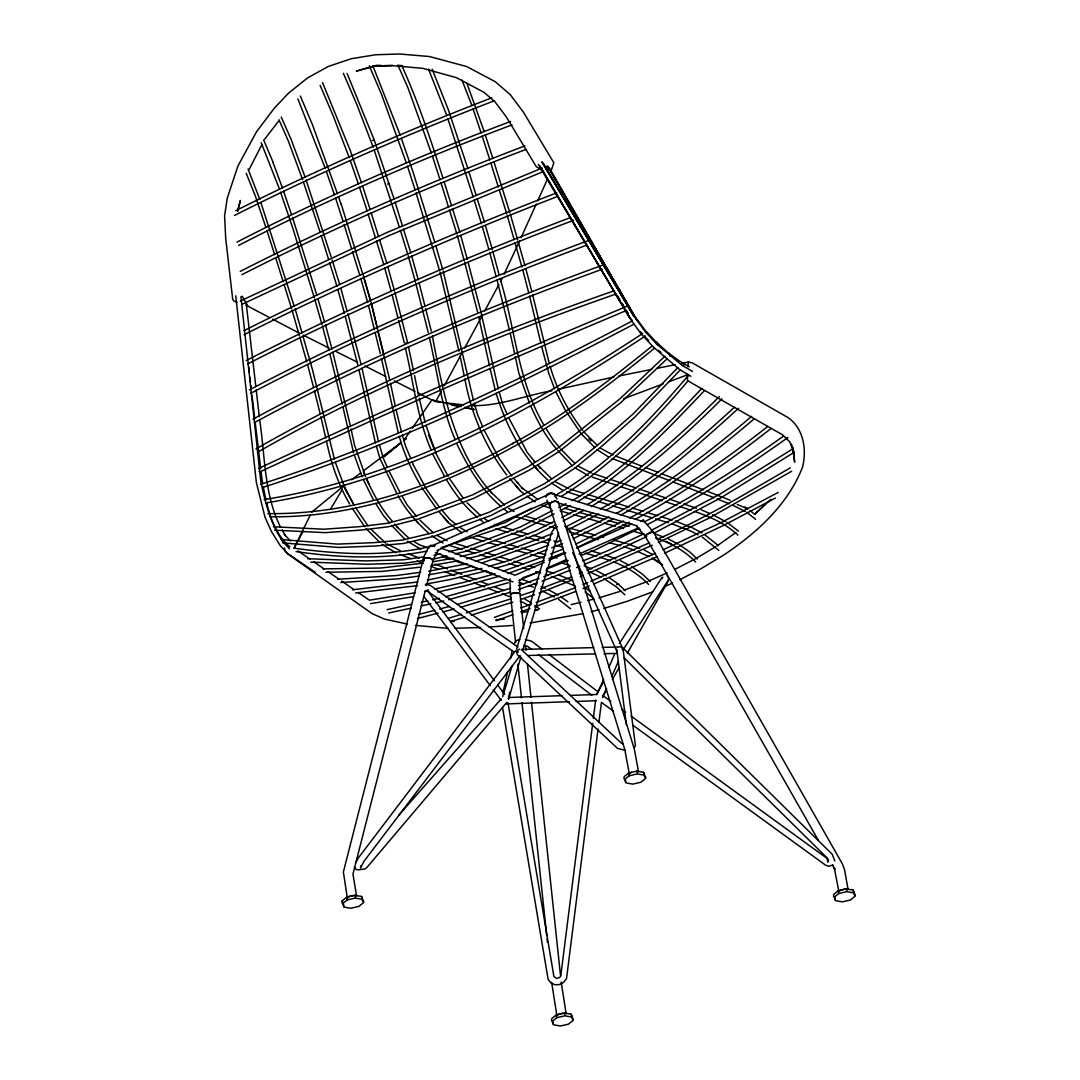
<?xml version="1.0" encoding="UTF-8"?>
<svg xmlns="http://www.w3.org/2000/svg" width="1080" height="1080" viewBox="0 0 1080 1080"><rect width="100%" height="100%" fill="white"/><g stroke="black" fill="none" stroke-linecap="round" stroke-linejoin="round"><path stroke-width="1.5" d="M687.677 374.396L687.38 380.579L782.582 434.849L789.804 441.896L793.112 450.455L794.691 462.146L793.004 448.74L791.384 444.11M688.028 366.674L688.257 362.043L692.105 362.799L787.968 417.542C803.628 428.355 806.882 449.631 802.575 467.006C787.901 504.913 756.418 533.223 723.33 555.296L700.475 569.025L680.062 579.555M592.704 723.357L560.763 976.05L559.71 977.481L556.457 978.399L553.878 976.374L508.032 702.878M593.339 718.335L595.661 699.921M598.05 729.122L566.541 978.48L563.733 982.314L559.602 984.568L555.012 984.771L550.894 982.895L548.1 979.317L502.524 707.481M598.901 722.426L601.438 702.351L613.575 711.221M562.639 194.481L561.317 191.038M426.587 585.617L432.837 561.141L432.149 559.197L429.057 557.793L425.385 557.739L423.265 559.076L343.373 872.033L347.342 898.061L349.448 896.346L353.12 895.523M362.3 898.344L361.49 896.454L354.78 895.307L346.761 897.129L346.856 899.06M571.874 1016.091L571.05 1014.201L564.341 1013.053L556.335 1014.876L556.416 1016.807M644.288 774.198L643.477 772.295L636.755 771.147L628.749 772.97L628.844 774.9M853.848 891.945L853.038 890.042L846.328 888.894L838.31 890.716L838.404 892.647M548.046 169.614L546.683 166.185M576.693 219.078L576.936 217.958L575.195 215.716M591.179 243.432L591.422 242.298L589.694 240.057C473.486 283.459 359.249 332.235 249.372 389.907M605.3 268.083L605.543 266.963L603.801 264.722C483.638 308.367 365.472 358.209 252.99 419.189M620.312 292.505L619.812 289.683L618.827 289.13M629.478 309.177L629.721 308.057L627.98 305.816C503.928 357.993 380.389 411.372 258.525 468.49M683.843 366.269L683.343 363.461L682.358 362.907M502.929 693.009L507.614 671.76M510.516 658.692L512.312 650.511M508.302 698.747L509.747 692.213M343.629 904.325L343.575 906.592M553.19 1022.072L553.136 1024.34M625.617 780.165L625.55 782.447M835.178 897.912L835.124 900.193M425.345 590.504L352.957 874.071L356.576 895.968M508.626 699.084L520.844 657.248M516.577 649.256L551.826 531.995L554.634 528.161L557.388 526.662M522.842 650.066L558.644 532.98M502.659 696.708L511.988 666.117M346.761 897.129L342.144 900.869L342.023 902.975M669.83 356.184L670.207 355.252L668.547 352.755M423.765 556.902L429.179 546.224L431.19 545.225L434.606 546.102M427.059 591.435L427.424 590.598L425.264 591.219L427.91 591.462L513.972 652.01M603.585 679.414L597.024 694.494L570.389 695.399M608.837 667.359L614.75 653.805M602.6 697.572L606.528 688.554M611.766 676.526L618.327 661.5M662.081 578.651L662.742 577.112M828.684 860.112L827.766 862.178L826.942 857.75L623.903 657.585M536.274 203.999L521.073 237.668M537.664 200.934L547.358 179.415M550.827 171.733L553.838 162.783L523.382 112.104L510.206 94.581L495.139 81.635L466.749 66.569L429.57 56.552L399.6 54L375.759 54.742L351.216 58.725L328.388 66.42L307.382 78.03L288.549 93.136L274.32 108.162L256.581 131.679L237.911 166.037L227.259 198.194L224.6 215.69L225.693 238.302L232.7 299.268L233.793 300.929L237.047 302.265M504.077 274.307L519.71 240.597M435.078 545.346C389.07 557.064 340.686 554.688 294.071 548.154L310.19 515.227M249.129 169.479L261.738 144.895M433.458 559.264L437.994 550.625M355.482 863.109L358.385 857.885L515.552 650.835L518.346 652.077M294.071 548.154L302.724 531.981M484.731 310.905L498.893 284.553M500.459 281.637L502.038 278.707M435.564 401.855L441.113 391.581M444.285 385.722L462.524 351.972M464.711 347.949L482.382 315.266M545.778 497.151L547.466 494.019L550.962 492.601L554.202 493.722L556.996 499.122M513.756 643.977L516.537 640.481L519.804 639.536M634.311 747.657L635.418 745.659L623.187 650.052L622.39 647.798L620.163 646.623L617.827 647.204M596.754 693.738L603.41 682.02M603.221 695.615L606.555 689.756M612.374 679.509L619.029 667.791M627.359 653.144L664.794 587.223C666.32 583.875 671.085 579.001 667.116 575.626M330.642 509.018L342.401 489.294M619.299 643.586L661.851 577.692M623.12 649.742L668.304 580.122M410.346 431.014L403.785 440.492L406.363 438.426L403.772 440.586M412.223 428.315L431.919 399.87L461.201 406.526M520.182 655.506L364.041 861.219L360.464 867.983L360.855 865.85M264.708 139.104L278.411 121.365M506.804 702.365L366.714 867.686L365 868.901L358.56 869.832L356.089 869.481L354.47 867.024M399.006 814.928L501.147 699.03M688.527 375.233C649.769 420.822 607.702 465.548 555.228 495.437M688.041 380.849C651.065 424.589 610.551 466.668 561.141 496.409M622.161 649.471L623.241 648.27L832.288 854.361L834.786 860.976M818.222 840.091L645.732 537.206L645.179 535.99L647.163 533.925L653.292 531.846L842.467 864.027L844.547 869.711L848.111 889.555M677.808 367.619L633.137 413.924L599.711 443.327L573.453 464.764L544.482 483.665L489.281 512.177L432.918 532.778L402.408 540.067L374.139 542.633L337.473 544.104L281.178 539.541M680.413 369.832L634.635 417.285L601.196 446.688L574.952 468.126L545.981 487.026L490.779 515.538L434.417 536.153L403.907 543.429L375.638 546.008L338.958 547.466L282.676 542.903M645.179 535.99L650.525 532.197L653.306 531.873L653.859 533.088M701.825 388.422C663.161 429.206 623.714 470.394 574.87 499.122L571.901 500.634M704.484 390.569C665.739 431.285 626.549 472.784 577.719 501.593M311.648 512.231L345.168 484.731M719.307 396.617C679.671 436.131 637.335 473.432 589.774 503.186L586.818 504.698M721.993 398.831C681.98 438.723 639.32 476.51 591.273 506.547M664.889 356.238L619.704 399.033L557.833 448.065L528.336 466.546L472.77 494.788L416.772 515.673L386.788 523.368L359.411 526.676L324.027 529.214L273.375 526.757M667.386 358.493L620.987 402.449L559.116 451.494L529.619 469.976L474.053 498.218L418.055 519.089L388.071 526.797L360.693 530.105L325.31 532.643L274.658 530.186M750.047 510.624L754.704 514.229L765.666 504.05M754.704 514.229L770.769 499.392M734.576 407.174C692.861 444.852 650.444 483.111 600.115 509.045M738.585 408.281C697.235 445.581 655.479 483.651 606.042 510.111M751.586 416.381C710.168 451.615 666.644 484.677 619.38 511.758L616.41 513.23M754.353 418.702C712.516 454.288 668.628 487.782 620.879 515.12M382.941 457.529L401.18 442.625L382.941 457.529L387.018 466.614M628.749 772.97L624.132 776.709L623.997 778.815M631.436 772.2L629.33 773.901L624.753 749.385L549.437 504.806L551.354 502.268L554.931 501.093L558.09 501.957L558.954 504.36L634.284 748.953L638.55 771.809M556.335 1014.876L551.718 1018.615L551.583 1020.722M838.31 890.716L833.692 894.456L833.558 896.562M652.563 345.654C608.256 381.51 562.842 416.678 512.447 443.664L513.149 443.313C438.21 484.947 354.55 514.782 267.853 513.608M654.575 348.206C610.268 384.048 564.854 419.229 514.458 446.216L513.756 446.567C439.29 487.863 356.252 517.793 270.108 516.793M401.099 442.517L363.285 470.975M767.745 426.479C724.154 460.539 678.618 492.467 629.478 518.062M771.093 428.45C728.258 462.078 683.451 493.371 635.445 519.237M351.635 479.75L360.693 472.932M519.52 649.094L517.658 650.457L516.767 652.779L517.361 654.696L617.571 748.427L625.199 750.289M717.134 545.832L735.952 532.454M783.5 436.144C738.99 467.788 692.874 497.34 644.099 521.977M787.914 437.495C743.837 468.923 698.193 498.272 650.079 523.165L647.096 524.624M645.381 335.975C529.781 411.98 404.163 480.668 265.95 502.902M642.695 333.518C527.283 409.104 401.976 477.482 264.141 499.595M793.004 448.74L719.226 494.559L651.267 530.375M794.3 452.223L720.711 497.921L654.264 533.034M423.265 559.076L423.94 561.019L423.252 559.102L425.371 557.766L429.057 557.793L432.149 559.224L432.837 561.168M715.743 546.669L696.182 558.387L674.744 569.457M790.29 467.843C746.753 493.034 703.526 519.21 657.302 539.285M791.64 471.285L708.683 518.346L658.368 542.417M255.96 448.902C369.455 384.035 490.779 333.774 614.061 290.817M257.445 452.264C370.953 387.396 492.277 337.136 615.56 294.179M531.644 508.194L505.13 522.558L479.776 531.279M549.356 502.794L506.615 525.919L441.45 547.519M254.489 422.55C365.985 362.124 483.044 312.593 602.127 269.257M778.235 492.426L722.574 521.816L662.985 549.882M775.4 498.056L724.059 525.177L664.484 553.244M631.679 321.273C511.974 384.143 389.435 442.921 260.456 484.38M633.947 324.162C514.229 387.126 391.689 446.013 262.67 487.445M552.798 533.574L492.993 555.863L475.281 561.249M566.109 526.676L592.718 512.879M567.608 530.037L598.658 513.945M656.451 342.562L657.153 342.198L658.463 345.101M238.599 245.43C327.146 199.719 418.702 159.853 511.988 124.889M552.649 510.476L520.074 527.121L463.307 548.249L448.659 551.745M558.576 507.452L565.974 503.658M554.148 513.837L521.573 530.483L464.792 551.61L455.031 553.946M560.075 510.813L570.443 505.521M554.229 521.343L534.978 531.185L478.211 552.299L460.31 556.578M561.64 517.563L579.407 508.478M555.727 524.705L536.476 534.546L479.709 555.674L466.695 558.779M563.139 520.925L583.862 510.327M640.899 521.195L643.113 520.061L653.292 531.846M236.952 242.136C325.593 196.385 417.258 156.465 510.651 121.46M250.857 393.269C359.303 336.406 471.92 288.05 586.575 245.201M243.797 330.764C345.695 279.45 450.428 233.941 556.808 192.794M243.999 334.773C346.181 283.271 451.211 237.587 557.914 196.304M246.226 360.558C351.378 306.45 459.972 259.443 570.51 217.539M247.725 363.92C353.363 309.541 462.496 262.386 573.575 220.293M240.287 271.363C332.721 224.235 427.937 182.682 524.934 145.894M241.96 274.658C334.206 227.61 429.246 186.125 526.068 149.405M571.725 535.343L608.958 516.915M573.224 538.704L613.44 518.805M235.751 210.722C319.1 168.696 404.73 131.382 491.819 97.794M234.414 215.487C319.059 172.746 406.013 134.77 494.492 100.697M623.525 520.992L575.667 544.144M629.492 522.153L577.165 547.506M638.118 528.984L594.729 550.098L580.676 555.646M240.381 301.01L387.49 232.241L542.227 168.021M242.096 304.263L388.976 235.602L543.605 171.436M643.775 533.871L607.743 550.706L582.849 561.006M646.758 536.544L609.242 554.067L584.334 564.368M652.361 545.184L588.06 573.359M655.466 553.325L590.801 581.269M656.964 556.686L593.851 583.983M649.688 542.687L586.994 570.24M372.519 140.589L374.045 139.914M387.612 184.072L389.138 183.411M405.905 343.022L407.43 342.347M431.501 546.021L550.894 493.452L642.83 521.492M437.063 550.503L547.223 501.998M544.28 562.383L515.093 575.235L441.045 548.14M548.896 560.345L565.799 552.906M576.558 548.168L631.868 523.813M519.089 580.392L540.594 570.929M546.75 568.215L566.73 559.427M579.015 554.013L638.955 527.62M616.667 584.644L618.192 583.97L625.32 590.72M648.81 580.986L667.183 572.886M664.902 586.454L672.557 583.079M571.644 576.909L540.783 588.587M579.312 573.575L582.39 572.238M626.441 310.487C503.388 362.192 380.902 415.22 260.024 471.852L259.038 471.299M572.508 579.92L539.149 593.069M580.284 576.639L583.389 575.33M583.038 584.55L587.696 582.579M582.971 588.573L589.194 585.954M570.389 566.163L543.78 576.693M570.335 570.159L542.093 581.188M576.558 567.594L579.677 566.298M575.492 587.588L536.153 602.505M575.492 591.543L534.573 606.947M546.318 569.201L568.188 560.574M544.32 556.403L503.118 571.185M550.598 553.959L563.125 549.045M544.253 560.385L507.83 573.52M548.951 558.549L564.624 552.407M548.6 545.09L507.816 560.871L488.417 566.514M554.877 542.673L561.141 540.243M546.952 549.68L509.315 564.233L494.762 568.471M551.664 547.857L562.639 543.605M623.862 398.628L663.012 383.967M669.276 381.618L688.068 374.571M623.93 590.207L647.258 581.553M652.644 591.84L627.278 601.263L603.72 608.499M549.761 539.055L481.613 563.139M494.492 617.369L513.04 610.7M520.763 607.932L531.536 604.125M495.99 620.744L512.987 614.628M520.708 611.847L529.956 608.567M539.014 578.394L518.454 585.63M537.327 582.889L518.4 589.505M515.592 642.452L510.435 593.879L512.676 593.109L519.966 593.447L523.692 628.614M522.612 577.773L538.515 572.279M511.313 598.779L466.358 612.819M520.628 595.593L534.6 590.814M512.811 602.14L471.218 615.155M520.574 599.495L534.533 594.716M510.705 588.208L457.353 604.436M510.651 592.083L460.431 607.351M510.435 593.879L510.989 594.5L510.435 593.879L516.402 592.704L519.966 593.447M495.086 573.764L463.536 582.457L434.781 589.032M499.797 576.099L465.021 585.819L437.873 592.029M598.955 597.861L620.811 591.165M448.767 618.206L461.565 614.29M450.644 621.459L464.886 617.099M467.235 563.693L428.855 571.212M471.947 566.082L463.901 568.526L428.72 574.789M506.804 579.339L445.527 596.808M508.302 582.701L448.605 599.738M481.937 568.39L427.451 580.149M486.675 570.821L449.955 579.555L425.709 584.118M832.977 865.08L828.644 866.255L825.647 865.215L632.61 725.031M425.291 585.009L427.451 584.456L430.461 585.495L517.887 647.001M418.757 614.399L434.835 610.254M439.668 608.999L449.32 606.514M417.433 618.489L438.143 613.143M442.921 611.914L454.073 609.039M583.43 613.575L530.145 623.012M591.233 611.658L599.036 609.741M426.816 551.083C383.792 559.724 339.322 557.861 296.082 551.583M571.253 604.611L581.027 602.235M587.547 600.642L594.068 599.062M434.012 555.242L440.519 553.689M433.89 558.995L446.904 555.889M453.803 558.131L432.796 561.776M458.555 560.723L431.069 565.596M551.894 390.771C524.664 395.456 497.732 406.958 469.935 405.526M558.225 389.327L613.818 377.014M844.668 889.11L840.996 889.947L838.89 891.648L834.327 868.131L834.88 869.346L832.383 864.959M562.68 1013.27L559.021 1014.093L556.902 1015.808L551.664 982.422M387.139 609.633L411.494 604.355M421.24 602.249L427.734 600.831M432.608 599.778L439.101 598.374M388.706 612.981L411.413 608.067M421.132 605.948L430.866 603.842M435.74 602.788L443.839 601.034M618.786 376.015L651.861 369.36M656.829 368.361L675.014 364.702M681.629 363.366L688.257 362.043M417.744 581.971L352.445 589.802M417.623 585.644L355.577 592.988M521.694 612.59L528.228 611.402M415.314 592.731L369.387 600.197L358.317 592.556M370.602 603.612L413.451 596.633M424.332 556.794L403.394 559.805L365.162 560.912L307.625 558.711M424.224 560.385L404.879 563.166L366.66 564.273L310.757 562.126M423.131 563.166L380.619 568.026L322.785 568.89M420.66 572.292L396.09 575.546L337.568 579.258M418.892 576.099L397.589 578.907L340.726 582.512M419.796 567.23L382.118 571.401L325.931 572.238M495.936 619.704L504.239 619.178M480.587 627.507L454.761 628.25M488.97 626.967L512.447 625.469M392.634 65.34L374.423 66.042L356.468 71.091L374.423 66.042L393.984 65.759L422.914 68.364L456.557 77.72L484.002 92.34L494.937 101.79L506.101 116.573L536.288 166.671L541.836 170.222M505.764 703.917L569.457 701.69M576.153 701.447L596.268 700.745M508.788 697.477L562.059 695.682M522.045 649.418L593.798 647.609M602.14 647.393L617.166 647.014M450.873 621.54L454.221 621.473M448.349 628.398L415.476 625.388M528.053 655.479L595.526 653.886M603.963 653.697L617.463 653.373M375.84 65.394L380.889 65.34M397.615 65.299L402.462 65.678M437.198 402.03L440.464 402.381M445.379 402.908L463.388 404.825M525.38 639.549L531.603 641.196L542.282 649.337M523.8 645.462L527.702 646.421L531.711 649.471M407.417 624.078L384.291 619.043L371.952 613.535L287.537 553.757L284.945 550.8L284.445 547.911M451.67 405.041L459.729 406.62M466.169 407.889L474.228 409.482L464.468 407.268M524.718 516.038L535.977 519.089M539.204 519.952L552.069 523.436M569.768 528.215L581.04 531.252M584.253 532.13L595.526 535.167M600.345 536.476L603.558 537.341M613.224 539.946L626.09 543.429M546.548 525.744L515.808 516.672M549.774 526.608L556.214 528.35M569.093 531.832L598.091 539.663M609.363 542.7L620.636 545.751M623.849 546.629L634.446 550.246M502.389 527.013L513.648 530.051M516.875 530.928L528.134 533.966M532.967 535.275L544.226 538.312M547.452 539.19L550.665 540.054M553.878 540.932L557.105 541.796M590.895 550.922L600.548 553.54M508.113 532.359L495.815 528.741M511.339 533.237L522.612 536.274M525.825 537.152L538.718 540.635M541.931 541.499L548.384 543.24M556.43 545.413L562.869 547.155M585.414 553.244L596.7 556.294M599.913 557.159L610.511 560.79M558.09 501.984L554.945 501.12L551.354 502.295L549.437 504.806L550.301 507.182M550.935 508.302L542.146 505.427M560.615 511.002L570.294 513.702M573.52 514.606L584.82 517.752M588.047 518.657L600.952 522.261M604.179 523.165L615.465 526.311M618.692 527.216L623.538 528.566M631.598 530.82L644.504 534.425M483.813 541.337L470.178 537.111M488.66 542.687L498.339 545.387M503.172 546.737L512.851 549.437M516.078 550.341L527.378 553.5M530.604 554.391L543.51 557.995M561.249 562.95L569.322 565.205M564.543 508.288L575.829 511.448M579.056 512.339L604.841 519.548M608.067 520.438L619.353 523.598M622.58 524.489L629.019 526.298M637.079 528.552L640.305 529.443M476.469 535.477L490.982 539.528M494.195 540.418L505.481 543.577M508.707 544.482L518.373 547.182M521.6 548.073L532.886 551.232M537.719 552.582L545.778 554.823M553.838 557.077L557.064 557.982M558.333 502.983L637.214 525.879M570.078 489.173L584.442 493.52M587.628 494.492L629.087 507.046M632.273 508.019L643.437 511.394M646.623 512.365L657.788 515.74M660.974 516.712L672.138 520.088M580.54 496.166L566.73 491.764M583.726 497.124L594.905 500.513M598.091 501.485L609.269 504.86M612.455 505.832L623.633 509.22M626.819 510.179L652.361 517.914M655.547 518.886L668.318 522.747M671.504 523.719L690.971 531.104L698.085 534.911M453.465 542.889L467.815 547.236M471.015 548.208L480.573 551.097M485.365 552.555L494.924 555.444M499.716 556.902L510.881 560.277M514.067 561.249L523.638 564.138M528.417 565.596L534.789 567.527M545.954 570.902L553.932 573.318M449.564 545.535L462.335 549.396M465.521 550.368L475.092 553.257M479.885 554.715L489.456 557.618M494.249 559.062L503.82 561.965M508.613 563.409L518.184 566.312M522.976 567.769L529.362 569.7M535.748 571.631L540.527 573.089M545.319 574.533L548.519 575.505M551.705 576.464L575.438 586.143M592.893 473.499L607.23 478.319M610.416 479.385L635.918 487.944M639.104 489.011L651.848 493.29M655.034 494.357L666.185 498.096M669.37 499.163L680.535 502.902M683.721 503.982L696.465 508.248M592.164 477.117L617.679 485.676M620.879 486.743L633.636 491.022M636.822 492.089L662.337 500.648M665.537 501.714L676.701 505.467M679.887 506.534L691.052 510.273M694.238 511.353C709.952 516.672 725.72 523.625 737.91 535.154M428.787 548.221L419.31 544.752L413.721 541.458M521.208 579.231L530.78 582.444M442.422 556.645L450.401 559.319M455.18 560.925L466.344 564.678M471.137 566.285L479.115 568.957M483.894 570.564L493.466 573.764M518.981 582.323L523.76 583.929M528.552 585.536L533.331 587.142M623.214 743.864L621.473 743.216L521.262 649.485M627.696 543.861L639.779 548.384M637.389 551.354L648.959 556.565M605.273 554.971L615.843 558.927M613.454 561.884C626.697 566.622 638.807 574.493 648.675 584.496M654.601 533.736L663.674 537.152M655.385 537.894C670.329 542.862 684.639 550.598 695.641 562.019M584.159 565.988L591.705 568.836M589.316 571.793L600.899 577.044M435.362 552.555L512.919 581.837M615.573 456.03L642.303 466.304M645.435 467.505L658.017 472.338M661.163 473.553L703.607 489.848M706.752 491.063L730.161 500.243M669.924 480.789L612.198 458.514M673.07 482.004L713.975 497.705M717.12 498.92L729.351 503.807M591.313 472.905L578.205 466.155M568.512 488.565L555.404 481.829M494.451 524.34L497.596 525.542M447.134 540.716L436.995 535.396M408.281 553.784L419.283 558.009M435.011 564.057L447.579 568.89M450.725 570.092L461.727 574.317M464.873 575.532L475.875 579.758M480.587 581.567L488.457 584.591M494.735 587.007L504.171 590.625M399.695 554.378L410.711 558.603M417.002 561.019L423.306 563.436M431.163 566.46L439.034 569.484M445.325 571.901L454.775 575.519M459.486 577.327L470.502 581.567M473.648 582.768L484.663 587.007M487.809 588.208L498.825 592.434M501.971 593.649L511.191 597.308M588.208 475.592L574.601 467.586M420.93 549.248L407.308 541.242M675.324 521.06L691.997 527.62L701.946 532.953M558.549 574.992L572.198 580.365M732.362 505.035L745.308 511.502M520.209 600.993L528.768 605.435M737.303 504.522L747.711 508.815L744.93 507.222M701.244 509.855L709.803 513.486M712.652 514.701L725.504 521.492M533.966 583.511L536.814 584.726M541.094 586.535L545.373 588.357M542.579 591.071L554.337 597.024M613.035 454.95L600.831 448.402M400.424 550.76L387.086 543.956M395.712 552.677L382.037 544.388M564.719 526.325L567.473 527.58L570.267 531.158L622.526 648.121M744.687 507.33L747.711 508.815M336.272 351.689L357.345 362.164M303.385 335.219L329.13 348.111M364.878 365.918L385.614 376.461M394.322 380.889L414.936 391.379M417.893 392.877L432.608 400.356M246.078 305.249L269.649 317.615M272.592 319.154L299.106 333.059M644.301 550.071L652.82 554.594M651.807 558.077L662.202 564.854M620.365 560.615L628.884 565.137M668.196 538.852L678.145 544.158M666.171 541.269L671.841 544.293M596.241 570.537L606.177 575.829M603.747 578.556L616.667 587.061L624.861 594.797M431.919 399.87L434.349 401.193M548.221 589.558L558.212 595.148M636.039 319.005L638.321 321.881M645.422 331.722L648.121 334.179M524.245 598.752L531.171 602.748M537.732 499.284L521.937 487.877L522.666 488.727L517.293 482.476M508.424 508.262L514.026 511.542M484.488 518.792L488.687 521.262M460.175 527.675L467.168 531.792M689.31 366.781L678.821 360.599L667.346 352.08L655.668 341.591L656.208 342.144L644.693 329.765L634.77 316.278L547.789 166.266M692.469 371.425L681.98 365.243L656.559 343.98L657.113 344.547L645.111 331.452L634.122 316.197L541.863 161.825L634.028 316.548L543.402 163.35M608.216 456.813L597.186 449.658M562.774 490.239L551.596 483.071M535.181 501.849L526.918 496.152M461.781 532.683L448.402 522.612L438.845 511.461M442.976 542.984L431.798 535.829M690.903 376.326L679.846 369.698L653.292 347.018L640.75 333.369L629.762 318.114L539.851 165.929L563.018 204.903M315.468 572.468L287.928 553.757L280.247 545.643L271.539 531.684L265.005 517.185L256.365 482.517L235.737 295.826M298.04 550.908L309.96 559.143M313.781 561.789L323.959 568.823M328.064 571.644L338.985 579.204M341.753 581.108L354.173 589.694M679.563 544.914L690.147 552.285L697.275 559.035M608.931 577.517L618.192 583.97M653.63 558.509L662.675 564.84M631.719 566.636L642.317 574.074L650.308 581.513M558.63 599.413L570.632 608.81M726.935 522.288L738.437 531.144M561.006 596.916L567.837 601.763M602.546 695.385L610.713 701.298M621.581 709.196L625.658 712.166M631.098 716.108L828.212 859.248M702.351 537.192L718.794 550.382M585.09 591.867L592.745 597.632M704.7 534.721L718.443 545.643M584.901 587.48L590.261 591.516M548.964 654.426L598.374 692.077M538.394 654.561L591.813 695.25M746.685 512.298L755.609 519.318M534.884 605.354L539.555 608.958M456.354 524.637L449.969 519.561L441.356 509.517M509.787 478.602L520.358 490.928L524.3 494.06M574.87 463.482L560.938 449.24M408.699 538.029L397.076 526.959M572.279 465.723L557.888 450.576M405 539.379L391.675 525.407M551.745 478.858L537.503 464.873L540.297 468.099L539.703 467.397M433.161 532.589L419.904 520.142M549.072 481.019C522.774 458.312 506.21 426.087 496.139 393.296M429.273 533.763C417.069 522.842 405.864 510.219 398.156 495.68M504.576 505.049L490.968 492.197L491.576 492.899C452.817 449.766 442.908 390.839 432.311 335.907M501.269 506.669C481.424 490.077 468.126 467.154 456.962 444.163M503.618 508.626L507.141 511.556M480.64 515.592L467.033 502.74M477.333 517.199C464.711 506.723 454.626 493.385 446.256 479.345M479.682 519.156L483.206 522.099M597.389 445.419L584.213 432.297M594.824 447.606L581.324 433.85M385.682 543.132L371.156 529.416M379.674 542.349L366.174 528.579M658.517 350.257L660.96 352.526M588.708 438.696L591.071 441.005M289.832 546.885C276.979 535.761 270.621 519.264 266.747 503.159M644.22 535.059L636.336 526.082M640.332 331.682L642.425 333.936M644.517 336.191L648.716 340.686M290.385 540.878L284.283 534.317L285.39 535.586L282.163 529.996M289.494 548.856L282.38 541.188L283.487 542.457C270.553 524.151 265.046 502.254 260.712 480.6L240.935 296.663M534.208 461.093L534.668 461.606L527.364 452.642L509.004 418.351M416.596 516.362L407.241 505.116L402.502 496.854M534.438 466.195L537.854 470.138M414.639 518.94L418.055 522.882M515.444 485.217L520.358 490.928M443.489 516.902L448.402 522.612M439.371 507.195L426.978 490.064L413.181 464.697M511.826 476.077L499.244 458.663L483.989 429.854M513.851 478.44L517.901 483.179M436.82 509.099L421.862 487.634M392.283 521.14C381.402 508.95 373.545 494.33 366.795 479.52M559.926 448.052L553.406 440.289L546.318 428.922M556.875 449.388C545.643 436.685 537.611 421.416 530.685 406.026M389.691 523.004L383.171 515.241L376.015 503.901M463.023 497.839L449.807 479.129M394.713 524.057L397.683 527.661M494.532 680.819L429.165 592.947L427.882 589.572M497.556 684.882L504.603 694.346M423.819 596.349L490.212 685.584M493.223 689.634L501.269 700.448M582.863 430.583C568.215 411.291 556.7 389.502 550.071 366.161M580.716 433.148L564.813 409.32L555.822 391.797M368.01 525.839L355.793 507.938M364.662 526.649L352.256 508.248M630.41 318.195L632.394 320.895M506.763 475.052C485.339 446.945 471.163 413.654 464.873 378.932M354.092 505.183L344.075 486.473L347.369 492.98M538.312 164.403L629.856 317.75L564.732 207.792M420.269 484.933C411.44 469.625 403.812 453.411 399.276 436.293M448.2 476.361L435.929 453.411M444.65 476.564L433.026 454.694M547.763 166.361L633.825 315.185L549.288 167.805M622.107 303.332L623.781 306.234M626.306 310.595L627.98 313.484L626.306 310.541M280.543 527.202C263.952 494.127 265.113 455.706 259.673 419.945M617.827 296.244L620.352 300.632M622.026 303.561L623.7 306.49M626.211 310.878L627.899 313.808M400.127 492.723L389.057 471.15M396.562 492.912L379.985 458.69L376.339 446.054M242.177 296.176L247.657 305.735M352.701 502.713L344.898 488.025L335.394 462.47M349.663 504.05C338.297 484.69 331.128 463.144 326.484 441.261M543.659 424.656C517.455 380.106 515.066 327.173 500.094 278.654M373.329 499.649L363.393 479.669M546.871 500.135L549.666 505.548M506.952 413.762L502.835 404.595L499.19 391.959M572.724 552.569L616.734 651.078M401.76 65.583C418.419 102.047 430.853 140.265 443.07 178.389M398.048 65.421L408.038 88.02L431.365 153.05M281.246 117.099L291.168 139.523L305.033 176.918M278.91 119.678L288.238 140.778L302.562 179.51M529.443 403.151L518.792 372.978L515.282 356.616M365.202 475.457L354.564 445.284L351.041 428.922M366.444 478.332L368.928 484.07M363.474 471.852L365.472 476.456M362.164 476.807L354.577 455.787M853.038 890.042L855.401 895.563M347.085 73.454L374.085 139.617L394.079 198.909M343.386 73.319L356.846 104.544L373.194 147.164M643.477 772.295L644.963 775.75M322.502 82.512L350.15 150.161L361.463 182.736M320.099 85.347L332.91 115.088L349.258 157.707M571.05 1014.201L573.426 1019.723M361.49 896.454L363.865 901.976M342.144 900.869L343.143 903.163M369.265 65.731L381.524 94.352L406.363 162.972M300.362 96.08L312.485 124.781L337.419 193.644M432.162 69.188L448.227 109.445L467.883 168.548M428.49 69.039L446.756 115.425M263.628 139.86L273.091 162.243M261.198 142.695L279.477 189.081M482.679 426.749L477.482 414.315L474.282 403.259M410.724 458.433L405.513 446L402.327 434.943M412.02 461.538L413.33 464.643M466.87 83.16L484.164 131.558M461.983 80.082L472.001 105.759M554.634 388.949L548.924 373.815L541.647 346.531M248.036 169.047L259.848 199.449M246.213 173.34L255.231 195.696L265.964 227.624M372.87 65.84L400.262 135.257M297.864 98.874L325.242 168.278M846.328 888.894L846.801 890.73M636.755 771.147L637.24 772.983M564.341 1013.053L564.827 1014.889M354.78 895.307L355.266 897.143M455.126 439.574C441.099 407.052 437.373 371.452 429.26 337.257M436.064 453.357L426.033 425.52M428.679 435.2L434.12 448.862M431.19 450.104C417.163 417.596 413.438 381.996 405.324 347.8M272.957 162.338L282.474 188.042M554.202 493.722L555.296 496.706M643.113 520.061L643.437 520.952M401.328 138.362L413.181 172.489L434.808 242.231M407.444 166.077L415.044 189.675M374.274 150.269L399.384 227.205M362.543 185.841L370.143 209.453M350.339 160.812L358.412 184.086M359.492 187.191L367.092 210.789M338.499 196.749L341.185 204.525M326.322 171.383L334.395 194.657M335.475 197.762L343.089 221.36M447.808 118.517L473.162 196.816M432.432 156.141L440.019 179.739M306.099 180.023L331.142 256.918M303.615 182.601L320.207 232.484M283.541 191.133L291.438 214.326M292.505 217.418L316.764 294.921M280.53 192.173L292.64 227.704L314.213 297.405M485.231 134.744L492.899 158.612M473.067 108.945L481.113 132.894M482.18 136.08L489.848 159.962M260.928 202.649L294.206 306.221M267.03 230.823L274.698 254.691M353.552 452.736L343.022 407.363M493.898 161.798L509.855 212.652M490.846 163.134L498.326 186.975M499.325 190.148L506.804 213.988M275.697 257.863L283.176 281.704M284.175 284.891L291.654 308.718M444.056 181.562L451.454 205.362M452.439 208.535L459.851 232.335M441.005 182.912L448.402 206.699M449.401 209.871L456.8 233.672M416.03 192.847L439.641 270.783M395.064 202.082L402.435 225.855M403.421 229.028L410.792 252.801M400.37 230.364L407.74 254.151M371.129 212.625L378.5 236.399M379.485 239.571L386.856 263.344M368.077 213.962L375.449 237.735M376.434 240.907L383.805 264.681M341.226 204.174L362.839 274.347M344.075 224.532L351.445 248.306M352.418 251.478L359.802 275.252M332.141 260.104L339.552 283.932M321.192 235.656L328.603 259.457M329.589 262.629L337 286.416M468.855 171.707L476.213 195.48M477.198 198.653L484.542 222.413M474.147 199.989L481.491 223.749M549.126 363.002L532.629 294.746M334.449 459.311L312.566 370.089L302.94 336.123M435.726 245.43L442.692 269.447M362.839 273.915L370.737 301.131M363.771 277.574L370.305 300.105M360.72 278.465L367.686 302.468M498.285 388.8L480.668 310.784L468.126 262.481M495.234 390.137L490.239 369.212M473.377 400.1L443.151 271.04M425.115 422.361L419.229 398.291M401.423 431.784L395.955 409.28M398.371 433.134L381.416 358.425M378.473 441.545L361.989 368.429M379.39 444.704L383.036 457.339M375.421 442.894L358.938 369.765M510.314 214.245L517.631 239.8M507.263 215.582L514.12 239.544M485.46 225.612L492.318 249.561M482.409 226.949L488.808 249.304M318.182 299.714L324.621 322.191M314.672 299.012L321.988 324.567M295.164 308.975L302.022 332.937M292.113 310.325L299.43 335.88M518.09 241.394L524.961 265.653M525.879 268.893L531.806 291.506M515.038 242.744L521.91 267.003M522.828 270.229L528.755 292.856M299.889 337.473L306.76 361.733M307.679 364.973L313.605 387.585M460.728 235.494L467.262 259.281M457.232 235.251L464.225 260.618M411.669 255.974L418.257 279.774M408.186 255.731L415.206 281.124M387.733 266.517L394.308 290.318M384.683 267.853L391.271 291.654M340.929 288.697L347.072 311.013M337.865 289.589L344.412 313.375M492.777 251.168L499.244 275.413M489.726 252.504L496.193 276.764M497.057 280.004L509.544 330.44M325.499 324.824L331.952 349.07M332.816 352.31L350.339 425.655M322.447 326.16L328.901 350.42M329.765 353.646L342.252 404.096M464.657 262.211L477.617 312.12M347.895 313.619L360.869 363.528M345.276 316.562L357.818 364.878M265.937 500.013L263.291 486.986M529.578 296.082L540.891 343.251M419.094 282.96L424.777 305.411M425.601 308.624L431.285 331.074M415.638 282.704L428.233 332.411M394.754 291.897L407.349 341.604M392.108 294.853L397.791 317.291M398.615 320.504L404.298 342.954M314.429 390.812L320.085 413.464M440.1 272.39L458.987 351.23M371.196 302.724L389.705 379.931M371.237 303.318L377.136 327.321M377.919 330.521L383.413 352.917M368.537 305.667L374.409 329.603M375.192 332.788L380.281 353.525M510.3 333.72L514.58 353.349M478.751 317.021L489.55 365.958M390.447 383.198L395.28 406.013M320.841 416.732L325.742 437.994M408.375 346.451L413.492 370.656M460.107 356.117L464.184 375.678M414.518 375.502L418.554 395.037M262.683 483.678L261.077 472.041M645.638 776.655L645.84 777.816M566.136 1013.715L561.195 981.977M793.058 447.917L794.057 455.247M616.721 649.215L626.413 725.045M248.67 367.065L249.251 372.06M249.845 377.055L250.439 382.064M250.83 385.398L251.222 388.733M252.018 395.388L254.772 418.716M255.163 422.05L260.685 468.707M246.159 302.94L255.812 386.519M256.203 389.867L259.281 416.61M525.474 645.368L526 650.389M527.432 663.782L530.982 697.275M531.509 702.297L560.48 975.28M517.901 664.214L521.451 697.721M521.991 702.742L546.696 935.523M547.047 938.871L547.412 942.219M519.817 591.583L519.561 580M510.3 592.015L510.003 578.826M240.354 200.543L237.627 211.181L240.354 200.543M347.261 899.91L342.644 903.65L344.129 907.106L350.851 908.253L358.857 906.43L363.474 902.691L361.989 899.235L355.28 898.088L347.261 899.91M629.249 775.75L624.632 779.49L626.117 782.946L632.826 784.093L640.845 782.271L645.462 778.532L643.977 775.076L637.254 773.928L629.249 775.75M556.835 1017.657L552.218 1021.397L553.702 1024.852L560.412 1026L568.418 1024.178L573.035 1020.438L571.563 1016.982L564.84 1015.835L556.835 1017.657M838.809 893.498L834.192 897.237L835.677 900.693L842.387 901.841L850.405 900.018L855.023 896.279L853.538 892.823L846.828 891.675L838.809 893.498M538.029 609.633L534.762 610.227L538.029 609.633"/></g></svg>
